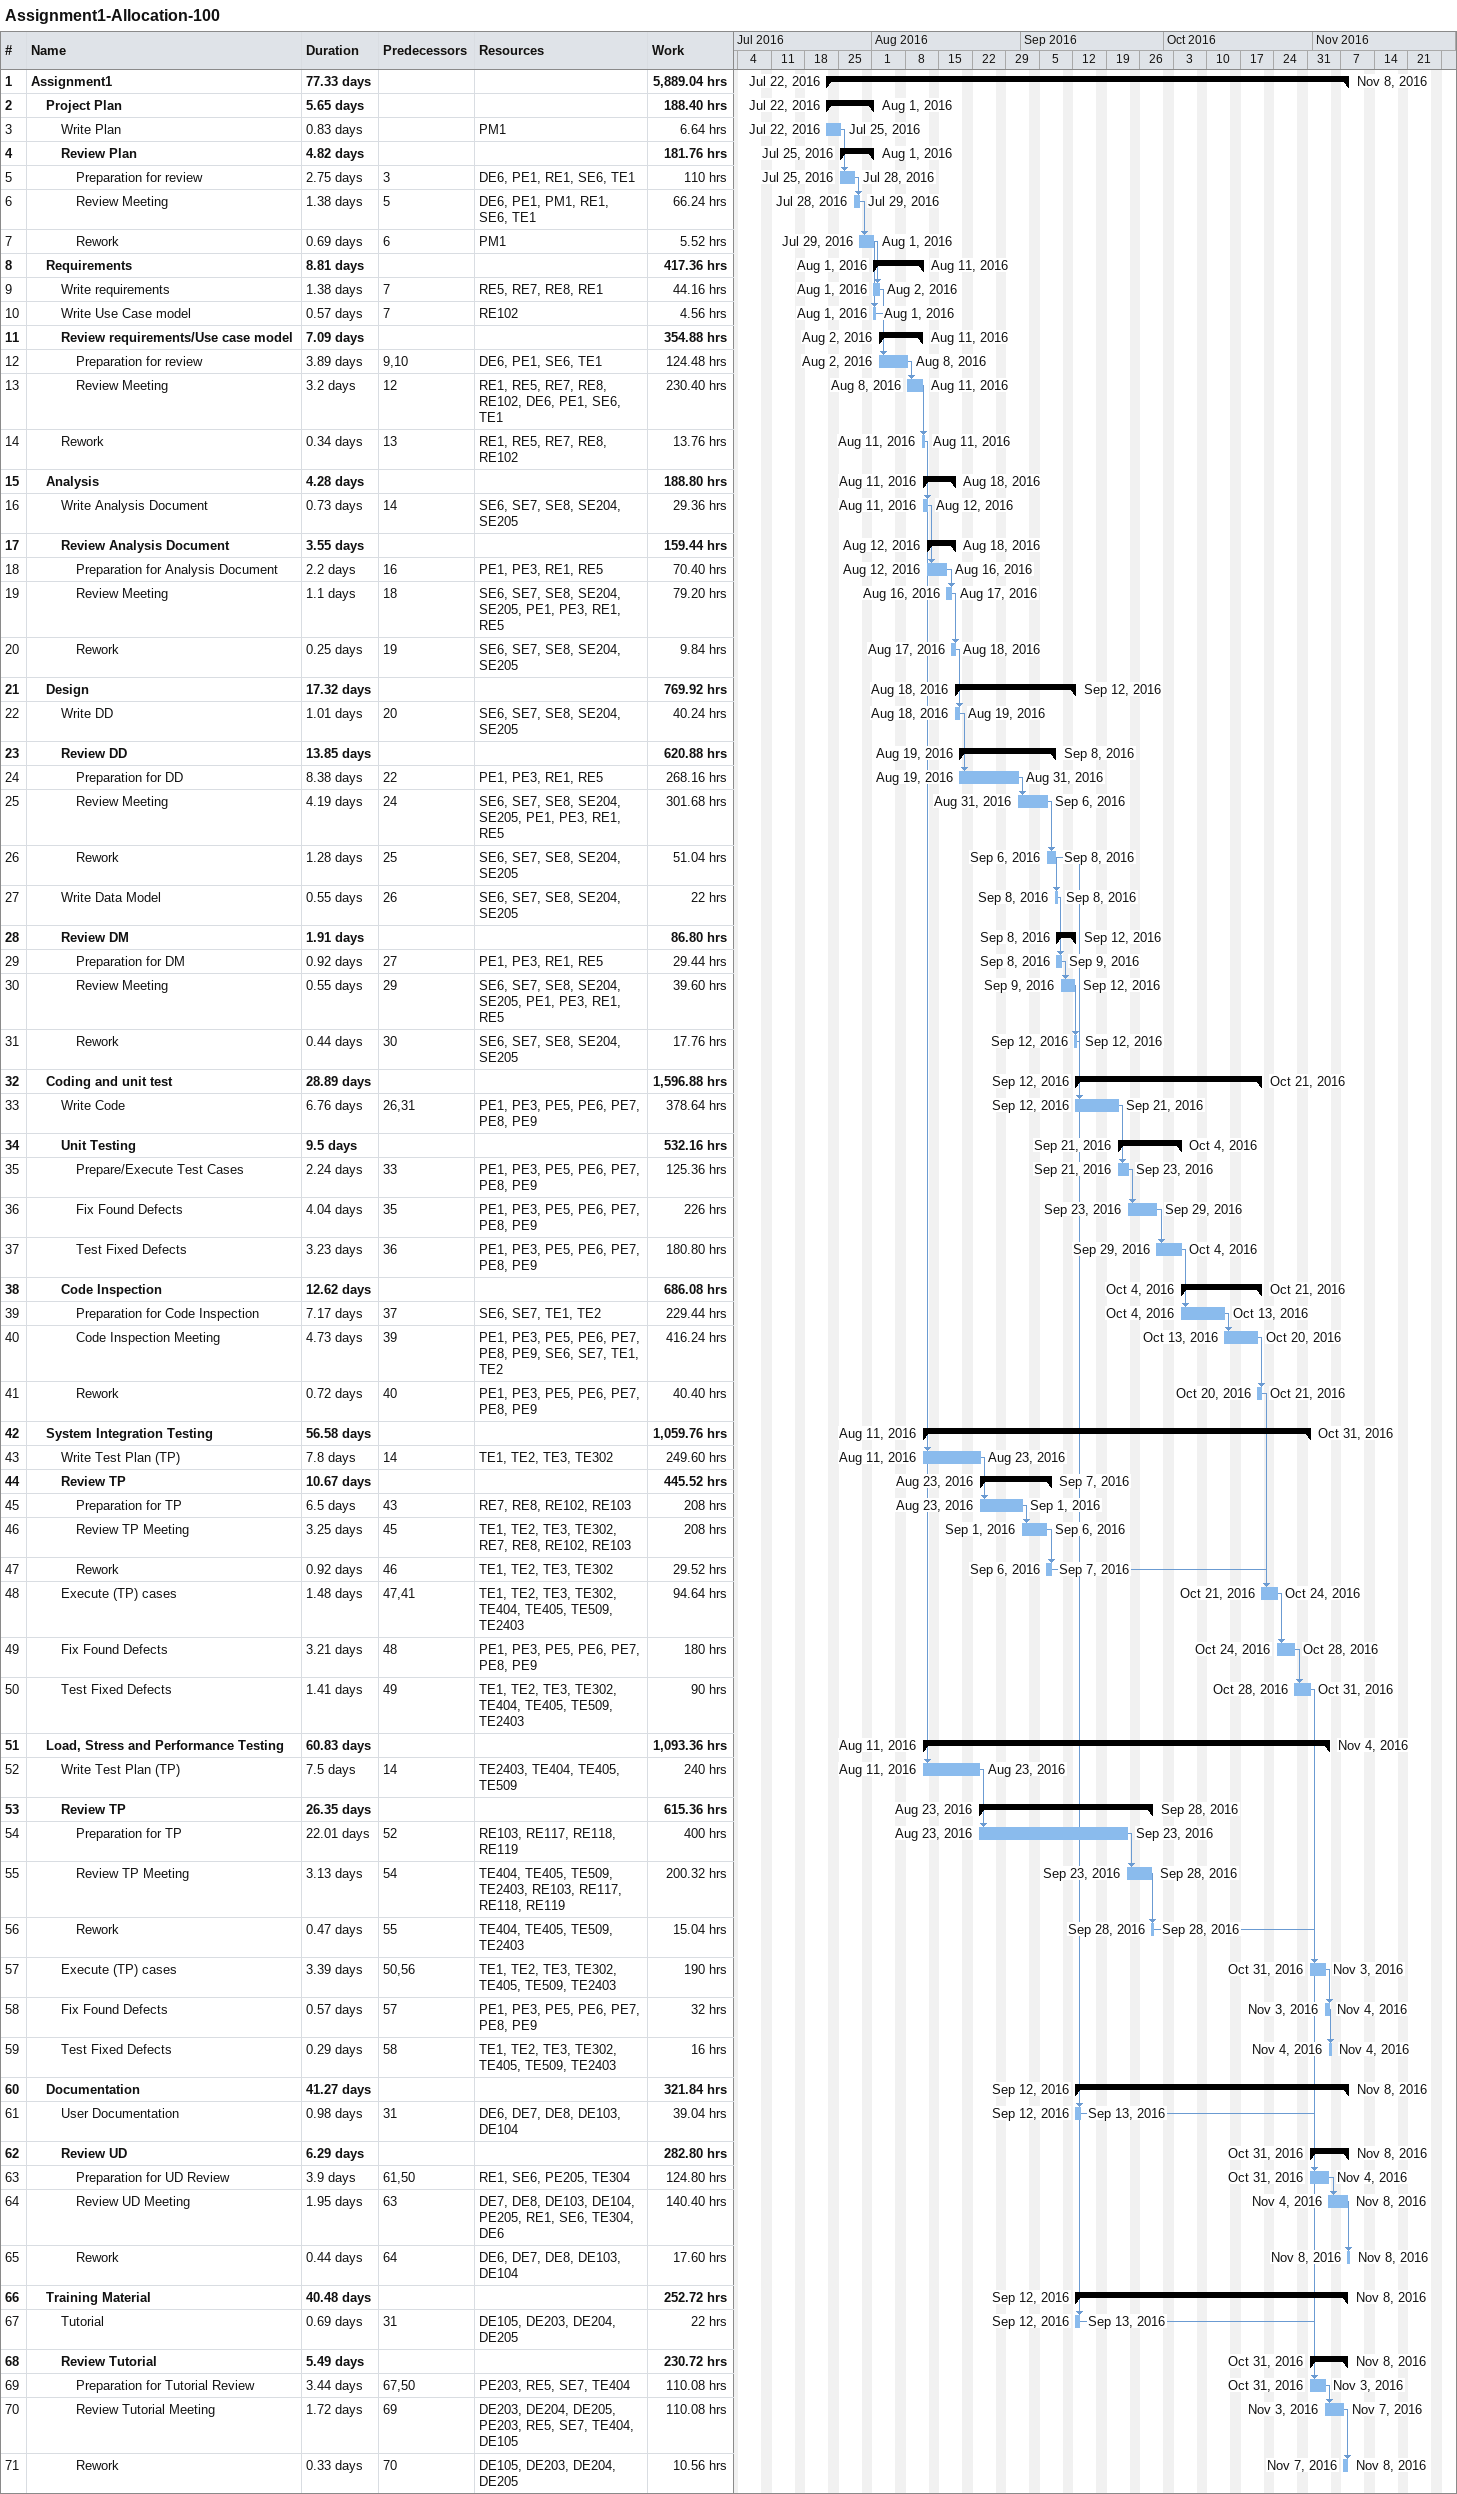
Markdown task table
Assignment1-Allocation-100

| ID | Level | Task | Duration | Start | Finish | Predecessors | Resources | Work (h) |
|---|---|---|---|---|---|---|---|---|
| 1 | 1 | **Assignment1** | 77.33d | 2016-07-22 | 2016-11-08 |  |  | 5889.04 |
| 2 | 2 | **Project Plan** | 5.65d | 2016-07-22 | 2016-08-01 |  |  | 188.40 |
| 3 | 3 | Write Plan | 0.83d | 2016-07-22 | 2016-07-25 |  | PM1 | 6.64 |
| 4 | 3 | **Review Plan** | 4.82d | 2016-07-25 | 2016-08-01 |  |  | 181.76 |
| 5 | 4 | Preparation for review | 2.75d | 2016-07-25 | 2016-07-28 | 3 | DE6, PE1, RE1, SE6, TE1 | 110 |
| 6 | 4 | Review Meeting | 1.38d | 2016-07-28 | 2016-07-29 | 5 | DE6, PE1, PM1, RE1, SE6, TE1 | 66.24 |
| 7 | 4 | Rework | 0.69d | 2016-07-29 | 2016-08-01 | 6 | PM1 | 5.52 |
| 8 | 2 | **Requirements** | 8.81d | 2016-08-01 | 2016-08-11 |  |  | 417.36 |
| 9 | 3 | Write requirements | 1.38d | 2016-08-01 | 2016-08-02 | 7 | RE5, RE7, RE8, RE1 | 44.16 |
| 10 | 3 | Write Use Case model | 0.57d | 2016-08-01 | 2016-08-01 | 7 | RE102 | 4.56 |
| 11 | 3 | **Review requirements/Use case model** | 7.09d | 2016-08-02 | 2016-08-11 |  |  | 354.88 |
| 12 | 4 | Preparation for review | 3.89d | 2016-08-02 | 2016-08-08 | 9, 10 | DE6, PE1, SE6, TE1 | 124.48 |
| 13 | 4 | Review Meeting | 3.2d | 2016-08-08 | 2016-08-11 | 12 | RE1, RE5, RE7, RE8, RE102, DE6, PE1, SE6, TE1 | 230.40 |
| 14 | 3 | Rework | 0.34d | 2016-08-11 | 2016-08-11 | 13 | RE1, RE5, RE7, RE8, RE102 | 13.76 |
| 15 | 2 | **Analysis** | 4.28d | 2016-08-11 | 2016-08-18 |  |  | 188.80 |
| 16 | 3 | Write Analysis Document | 0.73d | 2016-08-11 | 2016-08-12 | 14 | SE6, SE7, SE8, SE204, SE205 | 29.36 |
| 17 | 3 | **Review Analysis Document** | 3.55d | 2016-08-12 | 2016-08-18 |  |  | 159.44 |
| 18 | 4 | Preparation for Analysis Document | 2.2d | 2016-08-12 | 2016-08-16 | 16 | PE1, PE3, RE1, RE5 | 70.40 |
| 19 | 4 | Review Meeting | 1.1d | 2016-08-16 | 2016-08-17 | 18 | SE6, SE7, SE8, SE204, SE205, PE1, PE3, RE1, RE5 | 79.20 |
| 20 | 4 | Rework | 0.25d | 2016-08-17 | 2016-08-18 | 19 | SE6, SE7, SE8, SE204, SE205 | 9.84 |
| 21 | 2 | **Design** | 17.32d | 2016-08-18 | 2016-09-12 |  |  | 769.92 |
| 22 | 3 | Write DD | 1.01d | 2016-08-18 | 2016-08-19 | 20 | SE6, SE7, SE8, SE204, SE205 | 40.24 |
| 23 | 3 | **Review DD** | 13.85d | 2016-08-19 | 2016-09-08 |  |  | 620.88 |
| 24 | 4 | Preparation for DD | 8.38d | 2016-08-19 | 2016-08-31 | 22 | PE1, PE3, RE1, RE5 | 268.16 |
| 25 | 4 | Review Meeting | 4.19d | 2016-08-31 | 2016-09-06 | 24 | SE6, SE7, SE8, SE204, SE205, PE1, PE3, RE1, RE5 | 301.68 |
| 26 | 4 | Rework | 1.28d | 2016-09-06 | 2016-09-08 | 25 | SE6, SE7, SE8, SE204, SE205 | 51.04 |
| 27 | 3 | Write Data Model | 0.55d | 2016-09-08 | 2016-09-08 | 26 | SE6, SE7, SE8, SE204, SE205 | 22 |
| 28 | 3 | **Review DM** | 1.91d | 2016-09-08 | 2016-09-12 |  |  | 86.80 |
| 29 | 4 | Preparation for DM | 0.92d | 2016-09-08 | 2016-09-09 | 27 | PE1, PE3, RE1, RE5 | 29.44 |
| 30 | 4 | Review Meeting | 0.55d | 2016-09-09 | 2016-09-12 | 29 | SE6, SE7, SE8, SE204, SE205, PE1, PE3, RE1, RE5 | 39.60 |
| 31 | 4 | Rework | 0.44d | 2016-09-12 | 2016-09-12 | 30 | SE6, SE7, SE8, SE204, SE205 | 17.76 |
| 32 | 2 | **Coding and unit test** | 28.89d | 2016-09-12 | 2016-10-21 |  |  | 1596.88 |
| 33 | 3 | Write Code | 6.76d | 2016-09-12 | 2016-09-21 | 26, 31 | PE1, PE3, PE5, PE6, PE7, PE8, PE9 | 378.64 |
| 34 | 3 | **Unit Testing** | 9.5d | 2016-09-21 | 2016-10-04 |  |  | 532.16 |
| 35 | 4 | Prepare/Execute Test Cases | 2.24d | 2016-09-21 | 2016-09-23 | 33 | PE1, PE3, PE5, PE6, PE7, PE8, PE9 | 125.36 |
| 36 | 4 | Fix Found Defects | 4.04d | 2016-09-23 | 2016-09-29 | 35 | PE1, PE3, PE5, PE6, PE7, PE8, PE9 | 226 |
| 37 | 4 | Test Fixed Defects | 3.23d | 2016-09-29 | 2016-10-04 | 36 | PE1, PE3, PE5, PE6, PE7, PE8, PE9 | 180.80 |
| 38 | 3 | **Code Inspection** | 12.62d | 2016-10-04 | 2016-10-21 |  |  | 686.08 |
| 39 | 4 | Preparation for Code Inspection | 7.17d | 2016-10-04 | 2016-10-13 | 37 | SE6, SE7, TE1, TE2 | 229.44 |
| 40 | 4 | Code Inspection Meeting | 4.73d | 2016-10-13 | 2016-10-20 | 39 | PE1, PE3, PE5, PE6, PE7, PE8, PE9, SE6, SE7, TE1, TE2 | 416.24 |
| 41 | 4 | Rework | 0.72d | 2016-10-20 | 2016-10-21 | 40 | PE1, PE3, PE5, PE6, PE7, PE8, PE9 | 40.40 |
| 42 | 2 | **System Integration Testing** | 56.58d | 2016-08-11 | 2016-10-31 |  |  | 1059.76 |
| 43 | 3 | Write Test Plan (TP) | 7.8d | 2016-08-11 | 2016-08-23 | 14 | TE1, TE2, TE3, TE302 | 249.60 |
| 44 | 3 | **Review TP** | 10.67d | 2016-08-23 | 2016-09-07 |  |  | 445.52 |
| 45 | 4 | Preparation for TP | 6.5d | 2016-08-23 | 2016-09-01 | 43 | RE7, RE8, RE102, RE103 | 208 |
| 46 | 4 | Review TP Meeting | 3.25d | 2016-09-01 | 2016-09-06 | 45 | TE1, TE2, TE3, TE302, RE7, RE8, RE102, RE103 | 208 |
| 47 | 4 | Rework | 0.92d | 2016-09-06 | 2016-09-07 | 46 | TE1, TE2, TE3, TE302 | 29.52 |
| 48 | 3 | Execute (TP) cases | 1.48d | 2016-10-21 | 2016-10-24 | 47, 41 | TE1, TE2, TE3, TE302, TE404, TE405, TE509, TE2403 | 94.64 |
| 49 | 3 | Fix Found Defects | 3.21d | 2016-10-24 | 2016-10-28 | 48 | PE1, PE3, PE5, PE6, PE7, PE8, PE9 | 180 |
| 50 | 3 | Test Fixed Defects | 1.41d | 2016-10-28 | 2016-10-31 | 49 | TE1, TE2, TE3, TE302, TE404, TE405, TE509, TE2403 | 90 |
| 51 | 2 | **Load, Stress and Performance Testing** | 60.83d | 2016-08-11 | 2016-11-04 |  |  | 1093.36 |
| 52 | 3 | Write Test Plan (TP) | 7.5d | 2016-08-11 | 2016-08-23 | 14 | TE2403, TE404, TE405, TE509 | 240 |
| 53 | 3 | **Review TP** | 26.35d | 2016-08-23 | 2016-09-28 |  |  | 615.36 |
| 54 | 4 | Preparation for TP | 22.01d | 2016-08-23 | 2016-09-23 | 52 | RE103, RE117, RE118, RE119 | 400 |
| 55 | 4 | Review TP Meeting | 3.13d | 2016-09-23 | 2016-09-28 | 54 | TE404, TE405, TE509, TE2403, RE103, RE117, RE118, RE119 | 200.32 |
| 56 | 4 | Rework | 0.47d | 2016-09-28 | 2016-09-28 | 55 | TE404, TE405, TE509, TE2403 | 15.04 |
| 57 | 3 | Execute (TP) cases | 3.39d | 2016-10-31 | 2016-11-03 | 50, 56 | TE1, TE2, TE3, TE302, TE405, TE509, TE2403 | 190 |
| 58 | 3 | Fix Found Defects | 0.57d | 2016-11-03 | 2016-11-04 | 57 | PE1, PE3, PE5, PE6, PE7, PE8, PE9 | 32 |
| 59 | 3 | Test Fixed Defects | 0.29d | 2016-11-04 | 2016-11-04 | 58 | TE1, TE2, TE3, TE302, TE405, TE509, TE2403 | 16 |
| 60 | 2 | **Documentation** | 41.27d | 2016-09-12 | 2016-11-08 |  |  | 321.84 |
| 61 | 3 | User Documentation | 0.98d | 2016-09-12 | 2016-09-13 | 31 | DE6, DE7, DE8, DE103, DE104 | 39.04 |
| 62 | 3 | **Review UD** | 6.29d | 2016-10-31 | 2016-11-08 |  |  | 282.80 |
| 63 | 4 | Preparation for UD Review | 3.9d | 2016-10-31 | 2016-11-04 | 61, 50 | RE1, SE6, PE205, TE304 | 124.80 |
| 64 | 4 | Review UD Meeting | 1.95d | 2016-11-04 | 2016-11-08 | 63 | DE7, DE8, DE103, DE104, PE205, RE1, SE6, TE304, DE6 | 140.40 |
| 65 | 4 | Rework | 0.44d | 2016-11-08 | 2016-11-08 | 64 | DE6, DE7, DE8, DE103, DE104 | 17.60 |
| 66 | 2 | **Training Material** | 40.48d | 2016-09-12 | 2016-11-08 |  |  | 252.72 |
| 67 | 3 | Tutorial | 0.69d | 2016-09-12 | 2016-09-13 | 31 | DE105, DE203, DE204, DE205 | 22 |
| 68 | 3 | **Review Tutorial** | 5.49d | 2016-10-31 | 2016-11-08 |  |  | 230.72 |
| 69 | 4 | Preparation for Tutorial Review | 3.44d | 2016-10-31 | 2016-11-03 | 67, 50 | PE203, RE5, SE7, TE404 | 110.08 |
| 70 | 4 | Review Tutorial Meeting | 1.72d | 2016-11-03 | 2016-11-07 | 69 | DE203, DE204, DE205, PE203, RE5, SE7, TE404, DE105 | 110.08 |
| 71 | 4 | Rework | 0.33d | 2016-11-07 | 2016-11-08 | 70 | DE105, DE203, DE204, DE205 | 10.56 |
